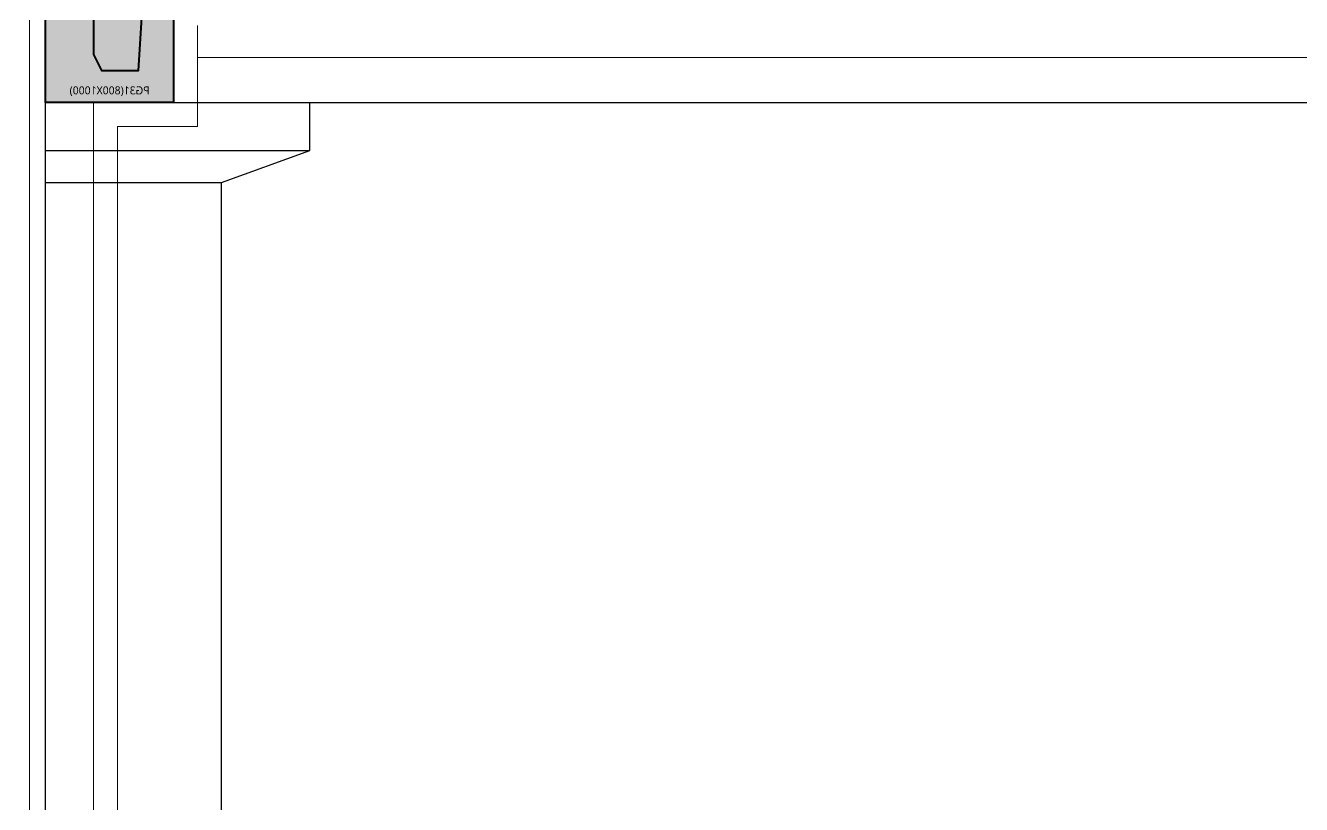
# Model space of a CAD drawing. Header units: millimetres. Extents: x 0 to 420000, y 0 to 297000.
# Drawn here: x 111387 to 119357, y 49065 to 53930 of the extents above; entities that cross this region are included whole.
import ezdxf
from ezdxf.enums import TextEntityAlignment as Align

# ---------------------------------------------------------------- set-up
doc = ezdxf.new("R2010")
doc.units = ezdxf.units.MM
doc.linetypes.add('CEN', pattern=[62, 60, -1, 0, -1])
for name, color, linetype, lineweight in [('A-AXIS-LINE', 1, 'CEN', 15), ('A-CONC-LIN1', 2, 'Continuous', 40), ('A-CONC-LIN2', 7, 'Continuous', 25), ('A-ELEV-LIN2', 7, 'Continuous', 25), ('A-WAXM-PANL', 6, 'Continuous', 20), ('A-XXXX-INSL1', 15, 'Continuous', 18)]:
    doc.layers.add(name, color=color, linetype=linetype, lineweight=lineweight)
doc.layers.add('A-CONC-SOLD', color=253, linetype='CEN')
doc.layers.add('A-XXXX-NPLT', color=144, linetype='Continuous', lineweight=15, plot=False)
doc.styles.add('맑은고딕', font='')
doc.styles.get('맑은고딕').set_extended_font_data('Malgun Gothic')

# ---------------------------------------------------------------- blocks, each defined once
blk = doc.blocks.new('axis(211208)')
at = {"layer": 'A-AXIS-LINE', "ltscale": 1000}
blk.add_line((4631788.1, -412118.7), (4955413.1, -412118.7), dxfattribs=at)
blk = doc.blocks.new('PG31')
at = {"layer": 'A-CONC-SOLD'}
h = blk.add_hatch(color=256, dxfattribs=at)
h.dxf.hatch_style = 1
h.paths.add_polyline_path([(-620, -170), (-580, -800), (-350, -800), (-300, -700), (-300, 0), (-800, 0), (-800, -170)])
h = blk.add_hatch(color=256, dxfattribs=at)
h.dxf.hatch_style = 1
h.paths.add_polyline_path([(-800, -1000), (0, -1000), (0, 0), (-300, 0), (-300, -700), (-350, -800), (-580, -800), (-620, -170), (-800, -170)])
at = {"layer": 'A-CONC-LIN1'}
blk.add_lwpolyline([(-800, -1000), (0, -1000), (0, 0), (-300, 0), (-300, -700), (-350, -800), (-580, -800), (-620, -170), (-800, -170)], close=True, dxfattribs=at)
at = {"layer": 'A-CONC-LIN2'}
blk.add_line((-800, 0), (-300, 0), dxfattribs=at)
at = {"layer": 'A-XXXX-NPLT'}
blk.add_lwpolyline([(0, 0), (-800, 0), (-800, -1000), (0, -1000)], close=True, dxfattribs=at)
at = {"layer": 'A-XXXX-NPLT', "style": '맑은고딕'}
blk.add_text('PG31(800X1000)', height=50, dxfattribs=at).set_placement((-400, -930.1), align=Align.MIDDLE)
blk = doc.blocks.new('3층')
at = {"layer": 'A-ELEV-LIN2'}
for p, q in [((4681823.8, -411118.7), (4681823.8, -402118.7)), ((4683473.8, -402418.7), (4683473.8, -402118.7)), ((4681823.8, -402418.7), (4683473.8, -402418.7)), ((4682923.8, -402618.7), (4683473.8, -402418.7)), ((4681823.8, -402618.7), (4682923.8, -402618.7)), ((4682923.8, -411118.7), (4682923.8, -402618.7))]:
    blk.add_line(p, q, dxfattribs=at)
blk.add_lwpolyline([(4682623.8, -402118.7), (4737873.8, -402118.7)], dxfattribs=at)
at = {"layer": 'A-WAXM-PANL'}
blk.add_line((4681723.8, -411118.7), (4681723.8, -401118.7), dxfattribs=at)
at = {"layer": 'A-XXXX-INSL1'}
for points in [[(4682273.8, -411268.7), (4682273.8, -402268.7), (4682773.8, -402268.7), (4682773.8, -401638.7)], [(4682773.8, -401838.7), (4725823.8, -401838.7), (4725823.8, -402318.7), (4726823.8, -402318.7), (4726823.8, -401838.7), (4737773.8, -401838.7)], [(4682123.8, -411268.7), (4682123.8, -402118.7)]]:
    blk.add_lwpolyline(points, dxfattribs=at)
at = {"xscale": -1}
blk.add_blockref('PG31', (4681823.8, -401118.7), dxfattribs=at)

msp = doc.modelspace()

# ---------------------------------------------------------------- block references
msp.add_blockref('3층', (-4570311.3, 455568.7))
at = {"layer": 'A-AXIS-LINE'}
msp.add_blockref('axis(211208)', (-4581588.1, 465568.7), dxfattribs=at)

doc.saveas('drawing.dxf')
